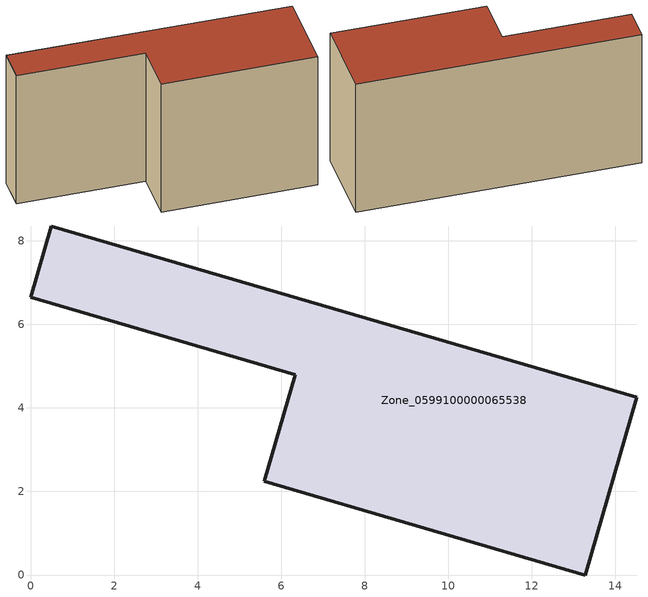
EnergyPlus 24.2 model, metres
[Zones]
Zone_0599100000065538
 floor ground (C_G): 6.34,4.79 0,6.64 0.49,8.36 14.51,4.25 13.27,0 5.59,2.24 z0
 wall outside (C_F): 14.51,4.25 0.49,8.36 0,6.64 6.34,4.79 5.59,2.24 13.27,0 14.51,4.25 z0:7.73
 roof outside (C_R): 13.27,0 14.51,4.25 0.49,8.36 0,6.64 6.34,4.79 5.59,2.24 z7.73
[BUILDING]
Pand.0599100000065538: North Axis=0; Terrain=City; Loads Convergence Tolerance Value=0.04; Temperature Convergence Tolerance Value=0.4; Solar Distribution=FullExterior; Maximum Number of Warmup Days=25; Minimum Number of Warmup Days=1
[Site:Location]
Rotterdam.The.Hague.AP_ZH_NLD Design_Conditions: Latitude=51.96; Longitude=4.45; Time Zone=1; Elevation=-4.5
[SITE:GROUNDTEMPERATURE:BUILDINGSURFACE]
18, 18, 18, 18, 18, 18, 18, 18, 18, 18, 18, 18
[MATERIAL] Thermal Absorptance=0.9; Solar Absorptance=0.7; Visible Absorptance=0.7
Name | Roughness | Thickness | Conductivity | Density | Specific Heat
G.TI.1946 | MediumSmooth | 0.15 | 1 | 540 | 1210
F.TI.1946 | Rough | 0.3 | 0.857143 | 1920 | 840
R.TI.1946 | MediumRough | 0.2 | 0.1 | 1500 | 1000
[CONSTRUCTION]
C_G: G.TI.1946
C_F: F.TI.1946
C_R: R.TI.1946
[ZONE]
Zone_0599100000065538: Type=1; Multiplier=1; Ceiling Height=Autocalculate; Volume=Autocalculate; Floor Area=autocalculate; Part of Total Floor Area=Yes
[ZONEINFILTRATION:DESIGNFLOWRATE]
Infil_Zone_0599100000065538: Zone or ZoneList or Space or SpaceList=Zone_0599100000065538; Schedule=AlwaysOn; Design Flow Rate Calculation Method=Flow/Area; Flow Rate per Floor Area=0.003; Constant Term Coefficient=1; Temperature Term Coefficient=0; Velocity Term Coefficient=0; Velocity Squared Term Coefficient=0
[HVACTEMPLATE:ZONE:IDEALLOADSAIRSYSTEM]
Zone_0599100000065538: Maximum Heating Supply Air Temperature=50; Minimum Cooling Supply Air Temperature=13; Maximum Heating Supply Air Humidity Ratio=0.0156; Minimum Cooling Supply Air Humidity Ratio=0.0077; Heating Limit=NoLimit; Cooling Limit=NoLimit; Dehumidification Control Type=ConstantSensibleHeatRatio; Cooling Sensible Heat Ratio=0.7; Dehumidification Setpoint=60; Humidification Control Type=None; Humidification Setpoint=30; Outdoor Air Method=None; Outdoor Air Flow Rate per Person=0.00944; Outdoor Air Flow Rate per Zone Floor Area=0; Outdoor Air Flow Rate per Zone=0; Demand Controlled Ventilation Type=None; Outdoor Air Economizer Type=NoEconomizer; Heat Recovery Type=None; Sensible Heat Recovery Effectiveness=0.7; Latent Heat Recovery Effectiveness=0.65
[ZONECONTROL:THERMOSTAT]
ThermostatControl_Zone_0599100000065538: Zone or ZoneList=Zone_0599100000065538; Control Type Schedule=DualSetpointControlType; Control 1=Thermostat_Zone_0599100000065538; Temperature Difference Between Cutout And Setpoint=0
[THERMOSTATSETPOINT:DUALSETPOINT]
Thermostat_Zone_0599100000065538: Heating Setpoint Temperature Schedule=HeatingSetpoint_Zone_0599100000065538; Cooling Setpoint Temperature Schedule=CoolingSetpoint_Zone_0599100000065538
[SCHEDULE:COMPACT]
HeatingSetpoint_Zone_0599100000065538: Through: 12/31, For: AllDays, Until: 24:00, 21
CoolingSetpoint_Zone_0599100000065538: Through: 12/31, For: AllDays, Until: 24:00, 24
DualSetpointControlType: Through: 12/31, For: AllDays, Until: 24:00, 4
AlwaysOn: Through: 12/31, For: AllDays, Until: 24:00, 1
